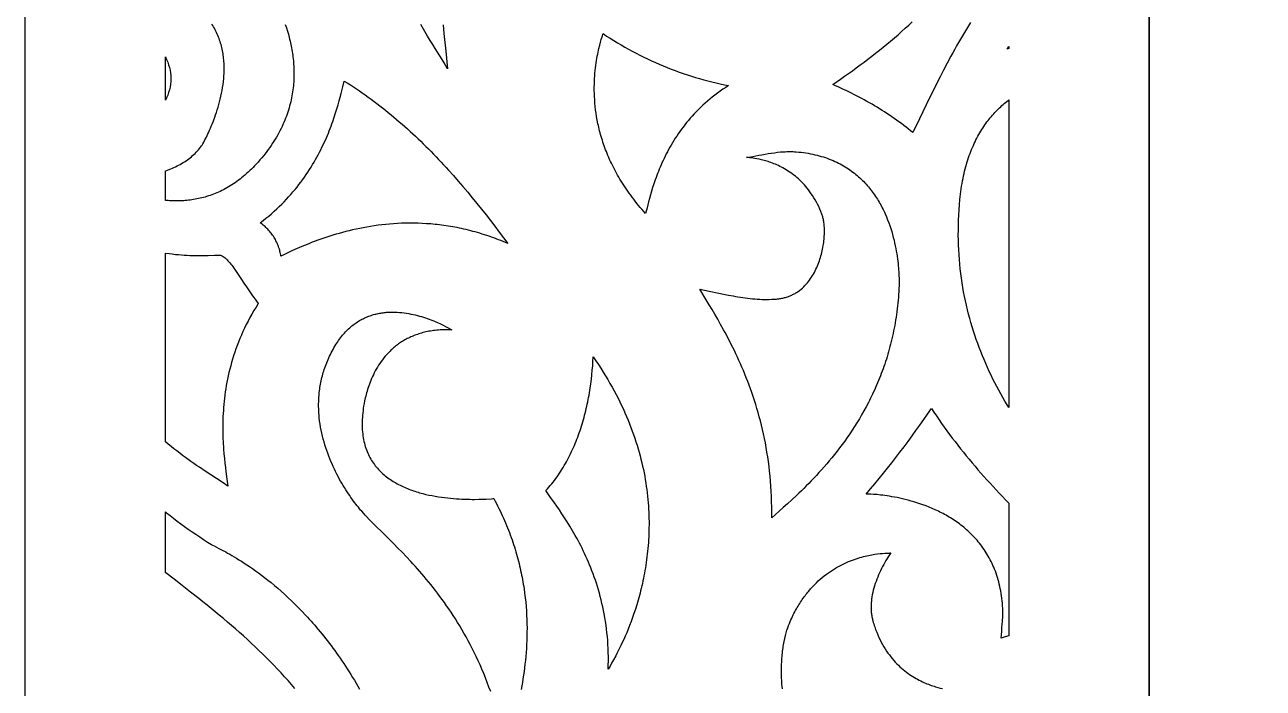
# Model space of a CAD drawing. Extents: x -1000 to 1000, y -1450 to 1450.
# Drawn here: x -1000 to -559.5, y -630.7 to -394.9 of the extents above; entities that cross this region are included whole.
import ezdxf

# ---------------------------------------------------------------- set-up
doc = ezdxf.new("R2010")
doc.units = 0
doc.layers.add('LAYER_1', color=18, linetype='CONTINUOUS')

msp = doc.modelspace()

# ---------------------------------------------------------------- linework, layer by layer
at = {"layer": 'LAYER_1'}
for points in [[(-1000, -1450), (-600, -1450), (-600, 1050), (-1000, 1050)], [(-600, -1450), (600, -1450), (600, 1050), (-600, 1050)], [(-793.06, -398.88), (-791.78, -399.7), (-790.5, -400.5), (-789.21, -401.29), (-787.9, -402.06), (-786.58, -402.82), (-785.26, -403.56), (-783.92, -404.28), (-782.57, -404.99), (-781.21, -405.68), (-779.85, -406.36), (-778.47, -407.02), (-777.09, -407.66), (-775.7, -408.28), (-774.3, -408.89), (-772.9, -409.48), (-771.48, -410.05), (-770.06, -410.61), (-768.64, -411.15), (-767.2, -411.67), (-765.77, -412.17), (-764.32, -412.66), (-762.87, -413.12), (-761.42, -413.57), (-759.96, -414), (-758.5, -414.41), (-757.03, -414.81), (-755.56, -415.18), (-754.08, -415.53), (-752.61, -415.87), (-751.13, -416.19), (-749.65, -416.48), (-750.68, -417.14), (-751.68, -417.81), (-752.66, -418.49), (-753.61, -419.18), (-754.54, -419.88), (-755.45, -420.59), (-756.33, -421.31), (-757.2, -422.04), (-758.03, -422.77), (-758.85, -423.51), (-759.64, -424.26), (-760.41, -425.02), (-761.17, -425.78), (-761.9, -426.55), (-762.61, -427.32), (-763.29, -428.1), (-763.96, -428.88), (-764.61, -429.67), (-765.24, -430.46), (-765.85, -431.25), (-766.45, -432.05), (-767.02, -432.84), (-767.58, -433.64), (-768.12, -434.44), (-768.64, -435.24), (-769.14, -436.04), (-769.63, -436.84), (-770.1, -437.64), (-770.56, -438.44), (-771, -439.24), (-771.43, -440.03), (-771.84, -440.82), (-772.23, -441.61), (-772.62, -442.4), (-772.98, -443.18), (-773.34, -443.95), (-773.68, -444.73), (-774.01, -445.49), (-774.32, -446.25), (-774.63, -447), (-774.92, -447.75), (-775.2, -448.49), (-775.47, -449.22), (-775.73, -449.95), (-776.21, -451.37), (-776.66, -452.75), (-777.07, -454.09), (-777.45, -455.38), (-777.8, -456.63), (-778.11, -457.82), (-778.67, -460.02), (-779.15, -461.97), (-779.8, -461.25), (-780.44, -460.53), (-781.06, -459.81), (-781.66, -459.09), (-782.25, -458.37), (-782.83, -457.65), (-783.39, -456.92), (-783.94, -456.21), (-784.48, -455.49), (-785, -454.77), (-785.51, -454.05), (-786, -453.33), (-786.49, -452.62), (-786.96, -451.9), (-787.41, -451.19), (-787.86, -450.48), (-788.29, -449.76), (-788.71, -449.05), (-789.12, -448.34), (-789.52, -447.64), (-789.9, -446.93), (-790.27, -446.23), (-790.63, -445.53), (-790.98, -444.83), (-791.32, -444.13), (-791.65, -443.43), (-791.97, -442.74), (-792.27, -442.04), (-792.57, -441.35), (-792.85, -440.67), (-793.13, -439.98), (-793.39, -439.3), (-793.64, -438.62), (-793.89, -437.94), (-794.12, -437.27), (-794.35, -436.59), (-794.56, -435.93), (-794.77, -435.26), (-794.97, -434.6), (-795.16, -433.94), (-795.34, -433.28), (-795.51, -432.63), (-795.67, -431.98), (-795.82, -431.33), (-795.97, -430.69), (-796.11, -430.05), (-796.36, -428.78), (-796.58, -427.53), (-796.77, -426.3), (-796.94, -425.08), (-797.08, -423.88), (-797.19, -422.7), (-797.28, -421.54), (-797.34, -420.39), (-797.38, -419.27), (-797.41, -418.17), (-797.41, -417.09), (-797.39, -416.03), (-797.36, -415), (-797.31, -413.98), (-797.24, -413), (-797.17, -412.04), (-797.08, -411.1), (-796.98, -410.19), (-796.86, -409.31), (-796.74, -408.45), (-796.62, -407.62), (-796.48, -406.83), (-796.34, -406.06), (-796.2, -405.32), (-796.05, -404.61), (-795.91, -403.94), (-795.76, -403.29), (-795.47, -402.1), (-795.19, -401.05), (-794.93, -400.15), (-794.52, -398.78), (-794.39, -398.33), (-794.32, -398.04)], [(-650, -403.26), (-650.58, -403.6), (-650, -402.62)], [(-885.28, -415.58), (-884.19, -416.26), (-883.12, -416.96), (-882.05, -417.66), (-880.99, -418.38), (-879.93, -419.1), (-878.88, -419.84), (-877.84, -420.58), (-876.8, -421.33), (-875.77, -422.1), (-874.74, -422.87), (-873.72, -423.65), (-872.71, -424.44), (-871.71, -425.23), (-870.71, -426.04), (-869.71, -426.86), (-868.72, -427.68), (-867.74, -428.51), (-866.77, -429.35), (-865.79, -430.19), (-864.83, -431.04), (-863.87, -431.9), (-862.92, -432.77), (-861.97, -433.65), (-861.03, -434.53), (-860.09, -435.42), (-859.16, -436.31), (-858.24, -437.21), (-857.32, -438.12), (-856.4, -439.04), (-855.49, -439.96), (-854.59, -440.88), (-853.69, -441.81), (-852.8, -442.75), (-851.91, -443.69), (-851.02, -444.64), (-850.15, -445.59), (-849.27, -446.55), (-847.54, -448.48), (-845.83, -450.43), (-844.14, -452.39), (-842.46, -454.37), (-840.81, -456.36), (-839.17, -458.37), (-837.55, -460.39), (-835.94, -462.42), (-834.36, -464.46), (-832.79, -466.51), (-831.23, -468.56), (-829.7, -470.62), (-828.17, -472.69), (-829.01, -472.32), (-829.85, -471.97), (-830.68, -471.63), (-831.52, -471.3), (-832.35, -470.98), (-833.18, -470.67), (-834.01, -470.37), (-834.83, -470.08), (-835.66, -469.8), (-836.48, -469.53), (-837.3, -469.27), (-838.12, -469.02), (-838.94, -468.78), (-839.75, -468.54), (-840.57, -468.32), (-841.38, -468.11), (-842.19, -467.9), (-842.99, -467.7), (-843.8, -467.52), (-844.6, -467.34), (-845.4, -467.17), (-846.2, -467.01), (-846.99, -466.85), (-847.78, -466.71), (-848.57, -466.57), (-849.36, -466.45), (-850.14, -466.33), (-850.93, -466.21), (-851.71, -466.11), (-852.48, -466.01), (-853.26, -465.92), (-854.03, -465.84), (-854.8, -465.77), (-855.56, -465.7), (-857.09, -465.59), (-858.6, -465.5), (-860.09, -465.44), (-861.58, -465.41), (-863.05, -465.41), (-864.51, -465.42), (-865.96, -465.47), (-867.39, -465.53), (-868.81, -465.62), (-870.21, -465.73), (-871.6, -465.86), (-872.97, -466.01), (-874.33, -466.17), (-875.67, -466.36), (-877, -466.56), (-878.31, -466.78), (-879.6, -467.02), (-880.87, -467.27), (-882.13, -467.53), (-883.37, -467.81), (-884.59, -468.1), (-885.8, -468.4), (-886.98, -468.71), (-888.15, -469.03), (-889.29, -469.36), (-890.42, -469.69), (-891.52, -470.04), (-892.61, -470.39), (-893.67, -470.75), (-894.72, -471.11), (-895.74, -471.47), (-896.74, -471.84), (-897.72, -472.21), (-898.67, -472.59), (-899.6, -472.96), (-900.51, -473.33), (-901.4, -473.71), (-902.26, -474.08), (-903.1, -474.44), (-904.71, -475.17), (-906.21, -475.87), (-907.61, -476.55), (-908.9, -477.19), (-908.96, -476.76), (-909.04, -476.32), (-909.12, -475.89), (-909.22, -475.46), (-909.33, -475.03), (-909.45, -474.6), (-909.59, -474.17), (-909.74, -473.74), (-909.9, -473.32), (-910.07, -472.9), (-910.26, -472.48), (-910.45, -472.07), (-910.65, -471.66), (-910.87, -471.26), (-911.1, -470.86), (-911.33, -470.47), (-911.58, -470.08), (-911.84, -469.7), (-912.1, -469.33), (-912.38, -468.97), (-912.66, -468.61), (-912.95, -468.26), (-913.25, -467.92), (-913.56, -467.59), (-913.87, -467.27), (-914.2, -466.95), (-914.53, -466.65), (-914.87, -466.36), (-915.21, -466.08), (-915.56, -465.81), (-915.92, -465.55), (-916.28, -465.31), (-915.24, -464.5), (-914.22, -463.69), (-913.22, -462.87), (-912.25, -462.04), (-911.31, -461.2), (-910.39, -460.36), (-909.5, -459.51), (-908.62, -458.66), (-907.78, -457.8), (-906.95, -456.93), (-906.15, -456.07), (-905.37, -455.19), (-904.61, -454.32), (-903.87, -453.44), (-903.15, -452.56), (-902.46, -451.68), (-901.78, -450.79), (-901.13, -449.91), (-900.49, -449.02), (-899.88, -448.13), (-899.28, -447.24), (-898.7, -446.36), (-898.14, -445.47), (-897.6, -444.58), (-897.08, -443.7), (-896.57, -442.82), (-896.08, -441.94), (-895.6, -441.06), (-895.15, -440.19), (-894.7, -439.32), (-894.28, -438.45), (-893.86, -437.59), (-893.46, -436.73), (-893.08, -435.88), (-892.71, -435.04), (-892.36, -434.2), (-892.01, -433.37), (-891.68, -432.54), (-891.36, -431.72), (-891.06, -430.91), (-890.76, -430.11), (-890.48, -429.32), (-889.95, -427.76), (-889.45, -426.24), (-889, -424.76), (-888.58, -423.33), (-888.19, -421.95), (-887.83, -420.63), (-887.5, -419.35), (-886.9, -417), (-886.37, -414.9)], [(-650, -530.93), (-650.6, -529.95), (-651.35, -528.68), (-652.09, -527.4), (-652.83, -526.11), (-653.54, -524.8), (-654.25, -523.49), (-654.94, -522.16), (-655.62, -520.82), (-656.28, -519.46), (-656.93, -518.1), (-657.56, -516.72), (-658.18, -515.33), (-658.79, -513.93), (-659.37, -512.52), (-659.94, -511.09), (-660.5, -509.66), (-661.04, -508.21), (-661.56, -506.75), (-662.06, -505.27), (-662.54, -503.79), (-663.01, -502.29), (-663.46, -500.78), (-663.89, -499.25), (-664.29, -497.72), (-664.68, -496.17), (-665.05, -494.61), (-665.4, -493.04), (-665.73, -491.45), (-666.04, -489.85), (-666.32, -488.24), (-666.58, -486.62), (-666.82, -484.98), (-667.04, -483.33), (-667.24, -481.67), (-667.41, -479.99), (-667.56, -478.31), (-667.68, -476.61), (-667.78, -474.89), (-667.86, -473.17), (-667.91, -471.43), (-667.94, -469.68), (-667.93, -467.91), (-667.91, -466.13), (-667.86, -464.34), (-667.78, -462.54), (-667.67, -460.72), (-667.53, -458.89), (-667.37, -457.05), (-667.27, -456.05), (-667.16, -455.07), (-667.04, -454.1), (-666.9, -453.15), (-666.76, -452.21), (-666.6, -451.29), (-666.44, -450.39), (-666.27, -449.49), (-666.08, -448.62), (-665.89, -447.75), (-665.69, -446.9), (-665.48, -446.07), (-665.26, -445.25), (-665.03, -444.44), (-664.79, -443.65), (-664.54, -442.87), (-664.29, -442.1), (-664.02, -441.35), (-663.75, -440.61), (-663.47, -439.88), (-663.19, -439.17), (-662.9, -438.47), (-662.59, -437.78), (-662.29, -437.11), (-661.97, -436.44), (-661.65, -435.79), (-661.32, -435.16), (-660.99, -434.53), (-660.65, -433.92), (-660.31, -433.32), (-659.95, -432.73), (-659.6, -432.15), (-659.24, -431.58), (-658.87, -431.03), (-658.49, -430.48), (-658.12, -429.95), (-657.74, -429.43), (-657.35, -428.92), (-656.96, -428.42), (-656.56, -427.93), (-656.16, -427.45), (-655.76, -426.99), (-655.35, -426.53), (-654.94, -426.08), (-654.53, -425.65), (-654.12, -425.22), (-653.7, -424.8), (-653.28, -424.39), (-652.85, -424), (-652.42, -423.61), (-652, -423.23), (-651.57, -422.86), (-651.13, -422.5), (-650.7, -422.15), (-650.26, -421.81), (-650, -421.61)], [(-727.26, -439.97), (-726.71, -439.99), (-726.15, -440.01), (-725.6, -440.05), (-724.72, -440.13), (-723.85, -440.22), (-723, -440.33), (-722.16, -440.45), (-721.34, -440.58), (-720.53, -440.73), (-719.73, -440.89), (-718.95, -441.06), (-718.18, -441.25), (-717.42, -441.45), (-716.68, -441.66), (-715.95, -441.88), (-715.23, -442.11), (-714.53, -442.36), (-713.83, -442.61), (-713.15, -442.88), (-712.49, -443.16), (-711.83, -443.45), (-711.19, -443.75), (-710.56, -444.06), (-709.94, -444.37), (-709.34, -444.7), (-708.74, -445.04), (-708.16, -445.39), (-707.59, -445.75), (-707.03, -446.11), (-706.48, -446.48), (-705.94, -446.87), (-705.41, -447.26), (-704.9, -447.65), (-704.39, -448.06), (-703.9, -448.47), (-703.42, -448.89), (-702.95, -449.32), (-702.48, -449.75), (-702.03, -450.19), (-701.59, -450.64), (-701.16, -451.09), (-700.74, -451.55), (-700.32, -452.01), (-699.92, -452.48), (-699.53, -452.95), (-699.15, -453.43), (-698.77, -453.92), (-698.41, -454.4), (-698.05, -454.9), (-697.71, -455.39), (-697.37, -455.89), (-697.04, -456.39), (-696.72, -456.9), (-696.41, -457.41), (-696.1, -457.92), (-695.81, -458.44), (-695.52, -458.95), (-695.24, -459.47), (-694.97, -459.99), (-694.71, -460.51), (-694.46, -461.04), (-694.21, -461.56), (-693.97, -462.09), (-693.51, -463.14), (-693.08, -464.2), (-692.68, -465.25), (-692.31, -466.3), (-691.96, -467.35), (-691.64, -468.39), (-691.34, -469.43), (-691.06, -470.45), (-690.81, -471.46), (-690.58, -472.46), (-690.37, -473.44), (-690.17, -474.41), (-690, -475.35), (-689.84, -476.28), (-689.71, -477.18), (-689.58, -478.06), (-689.47, -478.91), (-689.38, -479.73), (-689.3, -480.53), (-689.23, -481.29), (-689.17, -482.01), (-689.12, -482.71), (-689.06, -483.98), (-689.02, -485.08), (-689, -486.01), (-689, -486.75), (-689.02, -487.58), (-689.07, -488.64), (-689.12, -489.69), (-689.19, -490.74), (-689.27, -491.78), (-689.36, -492.82), (-689.45, -493.84), (-689.56, -494.86), (-689.68, -495.87), (-689.8, -496.88), (-689.94, -497.88), (-690.08, -498.87), (-690.24, -499.85), (-690.4, -500.83), (-690.57, -501.8), (-690.75, -502.76), (-690.94, -503.71), (-691.14, -504.66), (-691.34, -505.6), (-691.56, -506.54), (-691.78, -507.47), (-692.01, -508.39), (-692.25, -509.3), (-692.49, -510.21), (-692.74, -511.11), (-693, -512), (-693.27, -512.89), (-693.54, -513.77), (-693.83, -514.64), (-694.11, -515.5), (-694.41, -516.36), (-694.71, -517.22), (-695.02, -518.06), (-695.33, -518.9), (-695.65, -519.73), (-695.98, -520.56), (-696.31, -521.38), (-696.65, -522.19), (-696.99, -522.99), (-697.34, -523.79), (-697.69, -524.58), (-698.05, -525.37), (-698.42, -526.15), (-698.79, -526.92), (-699.16, -527.68), (-699.54, -528.44), (-699.92, -529.2), (-700.71, -530.68), (-701.5, -532.14), (-702.32, -533.57), (-703.14, -534.98), (-703.98, -536.36), (-704.84, -537.72), (-705.7, -539.05), (-706.58, -540.36), (-707.46, -541.64), (-708.36, -542.9), (-709.26, -544.13), (-710.16, -545.33), (-711.07, -546.52), (-711.99, -547.67), (-712.91, -548.81), (-713.83, -549.91), (-714.75, -551), (-715.67, -552.06), (-716.59, -553.1), (-717.5, -554.11), (-718.42, -555.1), (-719.32, -556.07), (-720.23, -557.01), (-721.12, -557.93), (-722.01, -558.83), (-722.89, -559.7), (-723.76, -560.55), (-724.62, -561.38), (-725.47, -562.19), (-727.12, -563.73), (-728.72, -565.18), (-730.24, -566.55), (-731.69, -567.83), (-734.31, -570.14), (-734.29, -568.22), (-734.3, -566.32), (-734.33, -564.44), (-734.39, -562.58), (-734.48, -560.75), (-734.59, -558.93), (-734.72, -557.14), (-734.88, -555.37), (-735.06, -553.62), (-735.26, -551.89), (-735.48, -550.18), (-735.73, -548.49), (-735.99, -546.82), (-736.27, -545.17), (-736.57, -543.55), (-736.89, -541.94), (-737.23, -540.36), (-737.58, -538.8), (-737.95, -537.25), (-738.33, -535.73), (-738.73, -534.23), (-739.14, -532.75), (-739.57, -531.29), (-740.01, -529.85), (-740.45, -528.43), (-740.91, -527.04), (-741.39, -525.66), (-741.87, -524.3), (-742.36, -522.97), (-742.85, -521.65), (-743.36, -520.35), (-743.87, -519.08), (-744.39, -517.82), (-744.92, -516.59), (-745.45, -515.37), (-745.98, -514.18), (-746.52, -513.01), (-747.06, -511.85), (-747.6, -510.72), (-748.14, -509.6), (-748.69, -508.51), (-749.24, -507.44), (-749.78, -506.38), (-750.33, -505.35), (-750.87, -504.34), (-751.41, -503.34), (-752.48, -501.41), (-753.53, -499.56), (-754.56, -497.79), (-755.55, -496.1), (-756.52, -494.49), (-758.32, -491.5), (-759.15, -490.12), (-759.93, -488.82), (-756.54, -489.54), (-753.14, -490.27), (-751.44, -490.63), (-749.73, -490.97), (-748.02, -491.29), (-747.17, -491.45), (-746.31, -491.59), (-745.46, -491.73), (-744.6, -491.86), (-743.74, -491.98), (-742.88, -492.09), (-742.03, -492.19), (-741.17, -492.28), (-740.31, -492.35), (-739.45, -492.42), (-738.59, -492.47), (-737.73, -492.5), (-736.88, -492.52), (-736.02, -492.53), (-735.16, -492.52), (-734.3, -492.49), (-733.44, -492.44), (-732.58, -492.38), (-732.2, -492.34), (-731.83, -492.3), (-731.47, -492.25), (-731.11, -492.19), (-730.75, -492.13), (-730.4, -492.05), (-730.06, -491.98), (-729.71, -491.89), (-729.38, -491.8), (-729.05, -491.7), (-728.72, -491.59), (-728.4, -491.48), (-728.08, -491.36), (-727.77, -491.24), (-727.46, -491.11), (-727.16, -490.97), (-726.86, -490.83), (-726.57, -490.68), (-726.28, -490.52), (-725.99, -490.36), (-725.71, -490.2), (-725.44, -490.03), (-724.9, -489.67), (-724.38, -489.3), (-723.88, -488.9), (-723.39, -488.49), (-722.93, -488.05), (-722.48, -487.6), (-722.04, -487.14), (-721.62, -486.66), (-721.22, -486.17), (-720.83, -485.66), (-720.46, -485.14), (-720.11, -484.61), (-719.77, -484.07), (-719.44, -483.51), (-719.13, -482.95), (-718.84, -482.38), (-718.56, -481.81), (-718.29, -481.22), (-718.04, -480.63), (-717.8, -480.04), (-717.57, -479.44), (-717.36, -478.84), (-717.16, -478.23), (-716.97, -477.63), (-716.8, -477.02), (-716.64, -476.41), (-716.49, -475.81), (-716.35, -475.21), (-716.22, -474.6), (-716.11, -474.01), (-716.01, -473.41), (-715.91, -472.83), (-715.83, -472.24), (-715.76, -471.67), (-715.7, -471.1), (-715.65, -470.54), (-715.61, -469.99), (-715.58, -469.45), (-715.56, -468.93), (-715.55, -468.41), (-715.55, -467.91), (-715.56, -467.42), (-715.57, -466.94), (-715.6, -466.48), (-715.63, -466.04), (-715.67, -465.61), (-715.72, -465.2), (-715.77, -464.81), (-715.84, -464.44), (-715.91, -464.09), (-715.98, -463.76), (-716.07, -463.46), (-716.16, -463.17), (-716.5, -462.22), (-716.85, -461.3), (-717.23, -460.41), (-717.61, -459.54), (-718.01, -458.71), (-718.43, -457.9), (-718.86, -457.12), (-719.3, -456.36), (-719.76, -455.63), (-720.22, -454.93), (-720.7, -454.25), (-721.18, -453.59), (-721.68, -452.96), (-722.18, -452.36), (-722.69, -451.77), (-723.21, -451.21), (-723.74, -450.67), (-724.27, -450.16), (-724.8, -449.66), (-725.35, -449.19), (-725.89, -448.73), (-726.44, -448.3), (-726.99, -447.89), (-727.54, -447.49), (-728.09, -447.11), (-728.65, -446.76), (-729.2, -446.41), (-729.75, -446.09), (-730.3, -445.79), (-730.85, -445.49), (-731.4, -445.22), (-731.94, -444.96), (-732.48, -444.72), (-733.01, -444.49), (-733.53, -444.27), (-734.05, -444.07), (-734.57, -443.88), (-735.07, -443.71), (-735.57, -443.54), (-736.06, -443.39), (-736.54, -443.25), (-737, -443.12), (-737.91, -442.89), (-738.76, -442.7), (-739.55, -442.54), (-740.29, -442.41), (-740.96, -442.32), (-741.56, -442.24), (-742.08, -442.18), (-742.86, -442.11), (-743.28, -442.07), (-741.08, -441.68), (-738.88, -441.26), (-737.78, -441.06), (-736.68, -440.86), (-735.57, -440.68), (-734.47, -440.5), (-733.36, -440.35), (-732.25, -440.22), (-731.14, -440.11), (-730.59, -440.06), (-730.03, -440.03), (-729.48, -440), (-728.93, -439.98), (-728.37, -439.96), (-727.82, -439.96)], [(-949.82, -476.06), (-948.66, -476.22), (-947.53, -476.37), (-946.43, -476.5), (-945.35, -476.6), (-944.29, -476.69), (-943.27, -476.77), (-942.28, -476.83), (-941.31, -476.87), (-940.38, -476.91), (-939.48, -476.93), (-938.61, -476.94), (-937.78, -476.95), (-936.23, -476.93), (-934.82, -476.9), (-932.5, -476.83), (-931.61, -476.81), (-931.23, -476.8), (-930.89, -476.81), (-930.61, -476.82), (-930.37, -476.84), (-930.19, -476.87), (-930.12, -476.89), (-930.06, -476.91), (-929.89, -477), (-929.72, -477.09), (-929.39, -477.29), (-929.06, -477.53), (-928.73, -477.79), (-928.4, -478.08), (-928.06, -478.4), (-927.73, -478.75), (-927.39, -479.13), (-927.05, -479.53), (-926.71, -479.95), (-926.36, -480.4), (-926.01, -480.87), (-925.65, -481.37), (-925.29, -481.88), (-924.54, -482.98), (-922.94, -485.39), (-922.07, -486.69), (-921.16, -488.06), (-920.2, -489.47), (-919.18, -490.93), (-918.64, -491.68), (-918.09, -492.43), (-917.53, -493.19), (-916.94, -493.96), (-917.73, -495.22), (-918.48, -496.47), (-919.21, -497.73), (-919.9, -498.98), (-920.56, -500.23), (-921.2, -501.47), (-921.81, -502.72), (-922.38, -503.96), (-922.94, -505.2), (-923.46, -506.43), (-923.96, -507.66), (-924.43, -508.88), (-924.88, -510.11), (-925.3, -511.32), (-925.7, -512.53), (-926.08, -513.74), (-926.43, -514.93), (-926.76, -516.13), (-927.07, -517.31), (-927.36, -518.49), (-927.62, -519.66), (-927.87, -520.83), (-928.1, -521.98), (-928.31, -523.13), (-928.5, -524.27), (-928.67, -525.4), (-928.83, -526.53), (-928.97, -527.64), (-929.09, -528.74), (-929.2, -529.83), (-929.29, -530.92), (-929.37, -531.99), (-929.44, -533.05), (-929.49, -534.1), (-929.53, -535.14), (-929.55, -536.17), (-929.57, -537.18), (-929.58, -538.19), (-929.57, -539.17), (-929.56, -540.15), (-929.53, -541.12), (-929.5, -542.06), (-929.46, -543), (-929.41, -543.92), (-929.36, -544.83), (-929.29, -545.72), (-929.15, -547.46), (-929, -549.13), (-928.83, -550.74), (-928.64, -552.28), (-928.46, -553.75), (-928.09, -556.47), (-927.76, -558.87), (-929.78, -557.53), (-931.81, -556.19), (-933.85, -554.87), (-935.88, -553.54), (-937.9, -552.2), (-938.91, -551.52), (-939.91, -550.83), (-940.91, -550.14), (-941.9, -549.44), (-942.88, -548.72), (-943.85, -548), (-944.9, -547.2), (-945.93, -546.4), (-946.95, -545.59), (-947.95, -544.78), (-948.94, -543.96), (-949.92, -543.14), (-950, -543.07), (-950, -476.03)], [(-796.88, -514.32), (-795.98, -515.67), (-795.1, -517.01), (-794.24, -518.35), (-793.42, -519.69), (-792.62, -521.03), (-791.84, -522.36), (-791.09, -523.69), (-790.36, -525.01), (-789.66, -526.34), (-788.98, -527.65), (-788.32, -528.97), (-787.69, -530.27), (-787.08, -531.58), (-786.5, -532.88), (-785.94, -534.18), (-785.39, -535.47), (-784.87, -536.75), (-784.38, -538.03), (-783.9, -539.31), (-783.44, -540.58), (-783.01, -541.85), (-782.59, -543.11), (-782.2, -544.37), (-781.83, -545.62), (-781.47, -546.86), (-781.13, -548.1), (-780.82, -549.33), (-780.52, -550.56), (-780.24, -551.78), (-779.97, -553), (-779.73, -554.21), (-779.5, -555.41), (-779.29, -556.6), (-779.1, -557.79), (-778.92, -558.98), (-778.76, -560.15), (-778.61, -561.32), (-778.48, -562.48), (-778.37, -563.64), (-778.27, -564.78), (-778.18, -565.92), (-778.11, -567.06), (-778.05, -568.18), (-778.01, -569.3), (-777.98, -570.41), (-777.96, -571.51), (-777.96, -572.6), (-777.97, -573.69), (-777.99, -574.76), (-778.02, -575.83), (-778.07, -576.89), (-778.12, -577.94), (-778.19, -578.98), (-778.27, -580.02), (-778.35, -581.04), (-778.45, -582.06), (-778.56, -583.06), (-778.68, -584.06), (-778.8, -585.05), (-778.94, -586.03), (-779.08, -586.99), (-779.23, -587.95), (-779.39, -588.9), (-779.56, -589.84), (-779.74, -590.77), (-779.92, -591.69), (-780.11, -592.6), (-780.3, -593.49), (-780.51, -594.38), (-780.71, -595.26), (-780.93, -596.12), (-781.15, -596.98), (-781.37, -597.82), (-781.6, -598.66), (-781.83, -599.48), (-782.31, -601.09), (-782.8, -602.65), (-783.3, -604.17), (-783.81, -605.64), (-784.33, -607.06), (-784.85, -608.43), (-785.38, -609.75), (-785.9, -611.02), (-786.42, -612.23), (-786.94, -613.39), (-787.45, -614.5), (-787.94, -615.56), (-788.43, -616.55), (-788.9, -617.49), (-789.35, -618.38), (-789.78, -619.2), (-790.58, -620.67), (-791.27, -621.89), (-791.83, -622.87), (-792.24, -623.58), (-792.49, -624.02), (-792.44, -622.51), (-792.41, -621.01), (-792.41, -619.53), (-792.44, -618.07), (-792.49, -616.62), (-792.56, -615.19), (-792.65, -613.78), (-792.77, -612.38), (-792.91, -611), (-793.06, -609.64), (-793.24, -608.3), (-793.43, -606.97), (-793.65, -605.65), (-793.88, -604.36), (-794.13, -603.08), (-794.4, -601.82), (-794.68, -600.57), (-794.98, -599.34), (-795.29, -598.13), (-795.61, -596.94), (-795.95, -595.76), (-796.31, -594.59), (-796.67, -593.45), (-797.05, -592.32), (-797.44, -591.21), (-797.84, -590.11), (-798.24, -589.03), (-798.66, -587.97), (-799.09, -586.92), (-799.52, -585.89), (-799.96, -584.87), (-800.41, -583.88), (-800.87, -582.9), (-801.33, -581.93), (-801.79, -580.98), (-802.26, -580.05), (-802.73, -579.13), (-803.21, -578.23), (-803.69, -577.35), (-804.17, -576.48), (-804.65, -575.63), (-805.13, -574.8), (-805.61, -573.98), (-806.09, -573.18), (-807.05, -571.62), (-808, -570.13), (-808.93, -568.7), (-809.84, -567.34), (-810.73, -566.04), (-811.59, -564.81), (-813.19, -562.53), (-814.62, -560.5), (-814.09, -559.92), (-813.57, -559.32), (-813.06, -558.72), (-812.56, -558.11), (-812.08, -557.49), (-811.6, -556.87), (-811.13, -556.23), (-810.67, -555.59), (-810.21, -554.94), (-809.77, -554.28), (-809.34, -553.62), (-808.91, -552.95), (-808.5, -552.28), (-808.09, -551.59), (-807.69, -550.9), (-807.3, -550.21), (-806.92, -549.51), (-806.55, -548.8), (-806.19, -548.08), (-805.83, -547.37), (-805.49, -546.64), (-805.15, -545.91), (-804.82, -545.18), (-804.5, -544.44), (-804.19, -543.7), (-803.88, -542.95), (-803.59, -542.2), (-803.3, -541.44), (-803.02, -540.68), (-802.75, -539.92), (-802.48, -539.15), (-802.23, -538.38), (-801.98, -537.61), (-801.74, -536.83), (-801.5, -536.05), (-801.28, -535.27), (-801.06, -534.49), (-800.85, -533.7), (-800.65, -532.91), (-800.45, -532.12), (-800.26, -531.32), (-800.08, -530.53), (-799.91, -529.73), (-799.74, -528.94), (-799.58, -528.14), (-799.43, -527.34), (-799.28, -526.54), (-799.14, -525.73), (-798.89, -524.13), (-798.66, -522.53), (-798.45, -520.92), (-798.27, -519.32), (-798.12, -517.72), (-797.99, -516.13), (-797.89, -514.55), (-797.81, -512.97)], [(-676.62, -532.62), (-675.71, -533.95), (-674.8, -535.28), (-673.88, -536.6), (-672.94, -537.9), (-671.99, -539.21), (-671.04, -540.5), (-670.07, -541.79), (-669.09, -543.07), (-668.11, -544.34), (-667.11, -545.61), (-666.11, -546.87), (-665.09, -548.12), (-664.07, -549.36), (-663.04, -550.6), (-661.99, -551.83), (-660.94, -553.05), (-659.88, -554.27), (-658.82, -555.48), (-657.74, -556.69), (-656.66, -557.89), (-655.57, -559.08), (-654.47, -560.26), (-653.36, -561.44), (-652.24, -562.61), (-651.12, -563.78), (-650, -564.93), (-650, -612.12), (-651.24, -612.48), (-652.7, -612.92), (-652.61, -611.72), (-652.51, -610.52), (-652.4, -609.32), (-652.3, -608.12), (-652.2, -606.92), (-652.17, -606.32), (-652.14, -605.72), (-652.12, -605.12), (-652.11, -604.52), (-652.11, -603.92), (-652.12, -603.32), (-652.16, -602.38), (-652.21, -601.45), (-652.28, -600.54), (-652.37, -599.64), (-652.47, -598.75), (-652.59, -597.88), (-652.72, -597.02), (-652.86, -596.18), (-653.02, -595.35), (-653.19, -594.53), (-653.38, -593.73), (-653.58, -592.94), (-653.79, -592.16), (-654.02, -591.4), (-654.25, -590.64), (-654.5, -589.9), (-654.77, -589.18), (-655.04, -588.46), (-655.33, -587.76), (-655.62, -587.07), (-655.93, -586.4), (-656.25, -585.73), (-656.58, -585.08), (-656.92, -584.44), (-657.27, -583.81), (-657.63, -583.19), (-658, -582.59), (-658.37, -582), (-658.76, -581.41), (-659.16, -580.84), (-659.56, -580.28), (-659.98, -579.73), (-660.4, -579.19), (-660.83, -578.67), (-661.26, -578.15), (-661.71, -577.64), (-662.16, -577.15), (-662.62, -576.66), (-663.08, -576.19), (-663.55, -575.72), (-664.03, -575.27), (-664.51, -574.82), (-665, -574.39), (-665.5, -573.96), (-666, -573.54), (-666.5, -573.14), (-667.01, -572.74), (-667.52, -572.35), (-668.04, -571.97), (-668.56, -571.61), (-669.08, -571.24), (-669.61, -570.89), (-670.14, -570.55), (-670.68, -570.22), (-671.21, -569.89), (-671.75, -569.57), (-672.29, -569.26), (-672.84, -568.96), (-673.38, -568.67), (-673.93, -568.38), (-674.48, -568.11), (-675.02, -567.84), (-675.57, -567.58), (-676.12, -567.32), (-677.22, -566.84), (-678.32, -566.38), (-679.41, -565.95), (-680.5, -565.55), (-681.58, -565.17), (-682.65, -564.82), (-683.71, -564.49), (-684.76, -564.19), (-685.79, -563.91), (-686.8, -563.65), (-687.8, -563.41), (-688.77, -563.2), (-689.72, -563), (-690.65, -562.82), (-691.55, -562.65), (-692.41, -562.51), (-693.25, -562.38), (-694.06, -562.26), (-694.83, -562.16), (-695.56, -562.07), (-696.9, -561.93), (-698.07, -561.83), (-699.06, -561.76), (-699.84, -561.72), (-700.72, -561.7), (-699.17, -559.88), (-697.64, -558.04), (-696.11, -556.2), (-694.6, -554.34), (-693.11, -552.47), (-691.62, -550.6), (-690.15, -548.71), (-688.69, -546.81), (-687.25, -544.91), (-685.81, -542.99), (-684.4, -541.06), (-682.99, -539.12), (-681.6, -537.18), (-680.22, -535.22), (-678.86, -533.26), (-677.51, -531.28)]]:
    msp.add_lwpolyline(points, close=True, dxfattribs=at)
for points in [[(-907.33, -394.84), (-906.96, -395.96), (-906.6, -397.1), (-906.25, -398.26), (-905.93, -399.44), (-905.78, -400.04), (-905.63, -400.65), (-905.49, -401.26), (-905.36, -401.88), (-905.23, -402.5), (-905.11, -403.13), (-904.99, -403.76), (-904.89, -404.4), (-904.79, -405.04), (-904.69, -405.68), (-904.61, -406.33), (-904.54, -406.99), (-904.47, -407.65), (-904.41, -408.31), (-904.36, -408.97), (-904.32, -409.65), (-904.29, -410.32), (-904.27, -411), (-904.25, -411.68), (-904.25, -412.36), (-904.26, -413.05), (-904.28, -413.74), (-904.31, -414.44), (-904.35, -415.14), (-904.4, -415.84), (-904.47, -416.54), (-904.54, -417.25), (-904.63, -417.96), (-904.73, -418.67), (-904.84, -419.39), (-904.96, -420.1), (-905.1, -420.82), (-905.25, -421.54), (-905.41, -422.27), (-905.59, -422.99), (-905.78, -423.72), (-905.98, -424.45), (-906.2, -425.18), (-906.44, -425.91), (-906.68, -426.64), (-906.95, -427.38), (-907.22, -428.11), (-907.52, -428.85), (-907.83, -429.59), (-908.15, -430.33), (-908.49, -431.07), (-908.85, -431.81), (-909.22, -432.55), (-909.62, -433.29), (-910.02, -434.04), (-910.45, -434.78), (-910.89, -435.52), (-911.35, -436.27), (-911.83, -437.01), (-912.33, -437.75), (-912.84, -438.49), (-913.38, -439.24), (-913.93, -439.98), (-914.5, -440.72), (-915.09, -441.46), (-915.7, -442.2), (-916.33, -442.94), (-916.98, -443.68), (-917.66, -444.42), (-918.23, -445.02), (-918.8, -445.61), (-919.37, -446.19), (-919.95, -446.74), (-920.53, -447.28), (-921.11, -447.81), (-921.69, -448.31), (-922.27, -448.8), (-922.86, -449.28), (-923.44, -449.74), (-924.03, -450.18), (-924.62, -450.61), (-925.21, -451.02), (-925.8, -451.42), (-926.39, -451.81), (-926.98, -452.18), (-927.58, -452.53), (-928.17, -452.87), (-928.76, -453.2), (-929.36, -453.51), (-929.95, -453.81), (-930.55, -454.1), (-931.14, -454.37), (-931.74, -454.63), (-932.33, -454.88), (-932.92, -455.12), (-933.52, -455.34), (-934.11, -455.55), (-934.7, -455.75), (-935.3, -455.93), (-935.89, -456.11), (-936.48, -456.27), (-937.07, -456.43), (-937.66, -456.57), (-938.24, -456.7), (-938.83, -456.82), (-939.41, -456.93), (-940, -457.03), (-940.58, -457.12), (-941.16, -457.2), (-941.74, -457.27), (-942.31, -457.33), (-942.89, -457.38), (-943.46, -457.43), (-944.03, -457.46), (-944.6, -457.48), (-945.17, -457.5), (-945.73, -457.51), (-946.29, -457.51), (-946.85, -457.5), (-947.4, -457.49), (-947.96, -457.46), (-948.51, -457.43), (-949.05, -457.4), (-949.6, -457.35), (-950, -457.31), (-950, -446.8), (-949.87, -446.75), (-949.27, -446.54), (-948.68, -446.32), (-948.09, -446.1), (-947.51, -445.86), (-946.94, -445.61), (-946.38, -445.35), (-945.82, -445.08), (-945.27, -444.8), (-944.73, -444.51), (-944.2, -444.21), (-943.67, -443.9), (-943.16, -443.58), (-942.65, -443.24), (-942.16, -442.9), (-941.67, -442.55), (-941.2, -442.18), (-940.73, -441.8), (-940.28, -441.41), (-939.84, -441.01), (-939.41, -440.6), (-938.99, -440.18), (-938.59, -439.74), (-938.19, -439.29), (-937.81, -438.83), (-937.45, -438.36), (-937.09, -437.88), (-936.94, -437.64), (-936.68, -437.2), (-936.33, -436.57), (-935.9, -435.76), (-935.4, -434.79), (-934.86, -433.66), (-934.57, -433.03), (-934.27, -432.38), (-933.97, -431.69), (-933.66, -430.97), (-933.35, -430.21), (-933.04, -429.43), (-932.73, -428.62), (-932.42, -427.78), (-932.12, -426.92), (-931.82, -426.03), (-931.52, -425.12), (-931.24, -424.18), (-930.96, -423.23), (-930.7, -422.26), (-930.45, -421.27), (-930.22, -420.26), (-930, -419.24), (-929.8, -418.2), (-929.63, -417.15), (-929.47, -416.09), (-929.34, -415.02), (-929.23, -413.95), (-929.19, -413.4), (-929.15, -412.86), (-929.12, -412.32), (-929.1, -411.77), (-929.08, -411.22), (-929.07, -410.68), (-929.07, -410.13), (-929.08, -409.58), (-929.1, -409.03), (-929.13, -408.48), (-929.16, -407.93), (-929.2, -407.38), (-929.26, -406.83), (-929.32, -406.28), (-929.39, -405.73), (-929.47, -405.18), (-929.56, -404.64), (-929.66, -404.09), (-929.78, -403.54), (-929.9, -403), (-930.03, -402.46), (-930.18, -401.92), (-930.33, -401.38), (-930.5, -400.84), (-930.68, -400.31), (-930.87, -399.78), (-931.07, -399.25), (-931.29, -398.72), (-931.52, -398.2), (-931.76, -397.68), (-932.01, -397.16), (-932.28, -396.65), (-932.56, -396.14), (-932.85, -395.63), (-933.16, -395.13), (-933.48, -394.63)], [(-851.22, -394.86), (-850.9, -398.03), (-850.25, -404.32), (-849.6, -410.53), (-850.21, -409.48), (-850.87, -408.37), (-851.59, -407.2), (-852.36, -405.97), (-854.01, -403.32), (-854.89, -401.91), (-855.8, -400.43), (-856.72, -398.89), (-857.66, -397.28), (-858.13, -396.45), (-858.6, -395.61), (-859.08, -394.76)], [(-663.56, -394.05), (-664.29, -395.22), (-665.02, -396.4), (-665.74, -397.58), (-666.45, -398.78), (-667.15, -399.97), (-667.85, -401.18), (-668.53, -402.38), (-669.21, -403.6), (-669.89, -404.82), (-670.56, -406.04), (-671.87, -408.49), (-673.17, -410.96), (-674.44, -413.44), (-675.69, -415.92), (-676.93, -418.41), (-678.15, -420.9), (-679.36, -423.38), (-681.74, -428.32), (-684.09, -433.21), (-684.9, -432.56), (-685.72, -431.92), (-686.54, -431.28), (-687.37, -430.65), (-688.2, -430.03), (-689.04, -429.41), (-689.89, -428.81), (-690.74, -428.21), (-691.6, -427.61), (-692.46, -427.03), (-693.33, -426.45), (-694.2, -425.88), (-695.08, -425.32), (-695.96, -424.76), (-696.85, -424.21), (-697.75, -423.67), (-698.64, -423.14), (-699.55, -422.62), (-700.45, -422.1), (-701.37, -421.6), (-702.28, -421.1), (-703.2, -420.61), (-704.13, -420.12), (-705.06, -419.65), (-705.99, -419.18), (-706.92, -418.73), (-707.86, -418.28), (-708.81, -417.84), (-709.75, -417.41), (-710.7, -416.98), (-711.66, -416.57), (-712.62, -416.17), (-709.81, -414.2), (-708.41, -413.21), (-707.01, -412.21), (-705.62, -411.2), (-704.23, -410.18), (-702.84, -409.16), (-701.46, -408.13), (-700.09, -407.09), (-698.72, -406.04), (-697.36, -404.98), (-696.01, -403.92), (-694.67, -402.84), (-693.33, -401.75), (-692.01, -400.65), (-690.69, -399.54), (-689.39, -398.42), (-688.1, -397.28), (-686.82, -396.13), (-685.55, -394.97), (-684.3, -393.8)], [(-834.28, -631.97), (-834.88, -630.33), (-835.49, -628.71), (-836.11, -627.11), (-836.75, -625.54), (-837.4, -624), (-838.07, -622.48), (-838.74, -620.99), (-839.43, -619.52), (-840.13, -618.07), (-840.84, -616.65), (-841.56, -615.26), (-842.29, -613.88), (-843.02, -612.53), (-843.77, -611.21), (-844.52, -609.91), (-845.28, -608.62), (-846.05, -607.37), (-846.82, -606.13), (-847.6, -604.92), (-848.38, -603.72), (-849.17, -602.55), (-849.96, -601.4), (-850.76, -600.27), (-851.56, -599.16), (-852.36, -598.08), (-853.16, -597.01), (-853.96, -595.96), (-854.76, -594.93), (-855.57, -593.92), (-856.37, -592.93), (-857.17, -591.96), (-857.97, -591), (-858.77, -590.07), (-859.56, -589.15), (-860.36, -588.25), (-861.14, -587.37), (-861.93, -586.5), (-862.71, -585.65), (-864.25, -584), (-865.76, -582.42), (-867.25, -580.9), (-868.69, -579.44), (-870.1, -578.04), (-872.79, -575.4), (-875.26, -572.97), (-876.4, -571.83), (-877.48, -570.74), (-878.5, -569.69), (-878.97, -569.18), (-879.43, -568.68), (-880.16, -567.85), (-880.54, -567.4), (-880.94, -566.93), (-881.34, -566.43), (-881.76, -565.91), (-882.19, -565.36), (-882.62, -564.79), (-883.06, -564.2), (-883.51, -563.58), (-883.96, -562.94), (-884.42, -562.28), (-884.88, -561.6), (-885.34, -560.9), (-885.8, -560.18), (-886.27, -559.44), (-886.73, -558.68), (-887.19, -557.9), (-887.65, -557.1), (-888.11, -556.28), (-888.56, -555.45), (-889.01, -554.6), (-889.44, -553.73), (-889.88, -552.85), (-890.3, -551.95), (-890.71, -551.03), (-891.12, -550.1), (-891.51, -549.15), (-891.89, -548.2), (-892.25, -547.22), (-892.6, -546.24), (-892.94, -545.24), (-893.26, -544.23), (-893.56, -543.2), (-893.84, -542.17), (-894.11, -541.12), (-894.35, -540.07), (-894.57, -539), (-894.78, -537.92), (-894.95, -536.84), (-895.11, -535.74), (-895.23, -534.64), (-895.29, -534.08), (-895.34, -533.53), (-895.38, -532.97), (-895.41, -532.41), (-895.44, -531.85), (-895.46, -531.28), (-895.47, -530.72), (-895.47, -530.15), (-895.47, -529.58), (-895.46, -529.01), (-895.44, -528.44), (-895.42, -527.87), (-895.38, -527.29), (-895.34, -526.72), (-895.29, -526.14), (-895.23, -525.56), (-895.16, -524.98), (-895.09, -524.4), (-895, -523.82), (-894.91, -523.24), (-894.81, -522.66), (-894.69, -522.07), (-894.57, -521.49), (-894.44, -520.9), (-894.3, -520.32), (-894.15, -519.73), (-893.99, -519.14), (-893.82, -518.56), (-893.65, -517.97), (-893.46, -517.38), (-893.26, -516.79), (-893.05, -516.2), (-892.83, -515.61), (-892.6, -515.02), (-892.35, -514.43), (-892.1, -513.84), (-891.84, -513.25), (-891.56, -512.66), (-891.28, -512.07), (-890.98, -511.48), (-890.67, -510.89), (-890.35, -510.3), (-890.02, -509.71), (-889.68, -509.13), (-889.36, -508.6), (-889.03, -508.08), (-888.7, -507.58), (-888.36, -507.09), (-888.03, -506.62), (-887.68, -506.16), (-887.33, -505.72), (-886.98, -505.28), (-886.63, -504.86), (-886.27, -504.46), (-885.9, -504.06), (-885.54, -503.68), (-885.17, -503.32), (-884.79, -502.96), (-884.42, -502.62), (-884.04, -502.28), (-883.65, -501.96), (-883.27, -501.66), (-882.88, -501.36), (-882.49, -501.07), (-882.09, -500.8), (-881.69, -500.54), (-881.29, -500.28), (-880.89, -500.04), (-880.49, -499.81), (-880.08, -499.59), (-879.68, -499.38), (-879.27, -499.18), (-878.86, -498.99), (-878.44, -498.81), (-878.03, -498.64), (-877.61, -498.48), (-877.2, -498.33), (-876.78, -498.19), (-876.36, -498.06), (-875.94, -497.93), (-875.52, -497.82), (-875.09, -497.71), (-874.67, -497.61), (-874.25, -497.52), (-873.83, -497.44), (-873.4, -497.37), (-872.98, -497.3), (-872.55, -497.24), (-872.13, -497.19), (-871.71, -497.15), (-871.28, -497.11), (-870.86, -497.08), (-870.02, -497.04), (-869.17, -497.03), (-868.34, -497.04), (-867.5, -497.07), (-866.68, -497.13), (-865.85, -497.21), (-865.04, -497.31), (-864.23, -497.42), (-863.44, -497.56), (-862.65, -497.71), (-861.87, -497.87), (-861.11, -498.05), (-860.36, -498.24), (-859.62, -498.44), (-858.89, -498.65), (-858.19, -498.87), (-857.49, -499.1), (-856.82, -499.33), (-856.16, -499.57), (-855.52, -499.81), (-854.9, -500.05), (-854.3, -500.29), (-853.73, -500.53), (-853.17, -500.77), (-852.13, -501.25), (-851.19, -501.69), (-850.36, -502.11), (-849.64, -502.49), (-848.58, -503.07), (-848.06, -503.36), (-849.09, -503.35), (-850.13, -503.32), (-850.65, -503.31), (-851.17, -503.31), (-851.69, -503.32), (-852.21, -503.35), (-852.81, -503.4), (-853.4, -503.45), (-853.99, -503.52), (-854.56, -503.59), (-855.13, -503.67), (-855.69, -503.76), (-856.24, -503.86), (-856.78, -503.97), (-857.31, -504.08), (-857.84, -504.21), (-858.36, -504.34), (-858.86, -504.48), (-859.37, -504.62), (-859.86, -504.78), (-860.34, -504.94), (-860.82, -505.11), (-861.29, -505.28), (-861.75, -505.46), (-862.2, -505.65), (-862.65, -505.85), (-863.09, -506.05), (-863.52, -506.25), (-863.94, -506.47), (-864.35, -506.69), (-864.76, -506.91), (-865.16, -507.14), (-865.56, -507.38), (-865.94, -507.62), (-866.32, -507.87), (-866.7, -508.12), (-867.06, -508.37), (-867.42, -508.64), (-867.77, -508.9), (-868.12, -509.17), (-868.46, -509.45), (-868.79, -509.72), (-869.12, -510.01), (-869.44, -510.29), (-869.75, -510.58), (-870.05, -510.88), (-870.65, -511.48), (-871.22, -512.09), (-871.76, -512.71), (-872.29, -513.34), (-872.78, -513.98), (-873.26, -514.63), (-873.71, -515.28), (-874.15, -515.94), (-874.56, -516.61), (-874.95, -517.28), (-875.32, -517.95), (-875.68, -518.62), (-876.01, -519.29), (-876.32, -519.96), (-876.62, -520.63), (-876.9, -521.29), (-877.16, -521.95), (-877.41, -522.6), (-877.64, -523.25), (-877.86, -523.88), (-878.06, -524.51), (-878.25, -525.12), (-878.42, -525.73), (-878.58, -526.32), (-878.73, -526.89), (-878.87, -527.45), (-879.1, -528.53), (-879.3, -529.52), (-879.46, -530.43), (-879.58, -531.24), (-879.67, -531.95), (-879.79, -533.02), (-879.84, -533.57), (-879.91, -534.38), (-879.96, -535.17), (-879.99, -535.96), (-880, -536.72), (-880, -537.48), (-879.98, -538.22), (-879.94, -538.94), (-879.88, -539.65), (-879.81, -540.35), (-879.72, -541.03), (-879.62, -541.71), (-879.5, -542.36), (-879.36, -543.01), (-879.21, -543.64), (-879.05, -544.26), (-878.87, -544.87), (-878.67, -545.46), (-878.46, -546.04), (-878.24, -546.61), (-878, -547.17), (-877.75, -547.71), (-877.49, -548.24), (-877.22, -548.76), (-876.93, -549.27), (-876.63, -549.77), (-876.32, -550.26), (-876, -550.73), (-875.66, -551.19), (-875.31, -551.65), (-874.96, -552.09), (-874.59, -552.52), (-874.22, -552.94), (-873.83, -553.35), (-873.43, -553.75), (-873.03, -554.14), (-872.61, -554.52), (-872.19, -554.89), (-871.76, -555.25), (-871.31, -555.6), (-870.87, -555.93), (-870.41, -556.27), (-869.95, -556.59), (-869.48, -556.9), (-869, -557.2), (-868.52, -557.49), (-868.03, -557.78), (-867.53, -558.05), (-867.03, -558.32), (-866.52, -558.58), (-866.01, -558.83), (-865.49, -559.07), (-864.97, -559.31), (-864.44, -559.54), (-863.91, -559.75), (-863.38, -559.96), (-862.84, -560.17), (-862.3, -560.36), (-861.76, -560.55), (-861.21, -560.73), (-860.66, -560.91), (-860.11, -561.08), (-859.56, -561.24), (-858.45, -561.54), (-857.34, -561.82), (-856.22, -562.07), (-855.11, -562.29), (-854, -562.5), (-852.89, -562.68), (-851.8, -562.85), (-850.71, -562.99), (-849.63, -563.12), (-848.57, -563.23), (-847.52, -563.32), (-846.49, -563.4), (-845.49, -563.46), (-844.5, -563.51), (-843.55, -563.55), (-842.61, -563.57), (-841.71, -563.59), (-840.84, -563.6), (-840.01, -563.6), (-838.45, -563.58), (-837.06, -563.53), (-835.85, -563.48), (-834.04, -563.38), (-833.48, -563.34), (-833.17, -563.32), (-832.71, -564.19), (-832.25, -565.06), (-831.81, -565.93), (-831.38, -566.8), (-830.95, -567.66), (-830.54, -568.53), (-830.14, -569.39), (-829.75, -570.26), (-829.37, -571.12), (-829, -571.98), (-828.64, -572.84), (-828.29, -573.7), (-827.95, -574.56), (-827.62, -575.41), (-827.3, -576.26), (-826.99, -577.12), (-826.69, -577.97), (-826.4, -578.82), (-826.12, -579.66), (-825.84, -580.51), (-825.58, -581.35), (-825.33, -582.2), (-825.08, -583.04), (-824.85, -583.88), (-824.62, -584.71), (-824.4, -585.55), (-824.19, -586.38), (-823.99, -587.21), (-823.79, -588.04), (-823.61, -588.86), (-823.43, -589.68), (-823.26, -590.51), (-823.1, -591.32), (-822.95, -592.14), (-822.8, -592.95), (-822.67, -593.76), (-822.54, -594.57), (-822.41, -595.38), (-822.19, -596.98), (-821.99, -598.57), (-821.83, -600.15), (-821.68, -601.72), (-821.57, -603.28), (-821.48, -604.82), (-821.42, -606.35), (-821.37, -607.87), (-821.35, -609.37), (-821.36, -610.86), (-821.38, -612.33), (-821.43, -613.79), (-821.49, -615.23), (-821.57, -616.65), (-821.67, -618.06), (-821.79, -619.46), (-821.92, -620.83), (-822.07, -622.19), (-822.23, -623.53), (-822.41, -624.85), (-822.6, -626.15), (-822.8, -627.43), (-823.01, -628.69), (-823.24, -629.93), (-823.47, -631.16)], [(-903.94, -630.84), (-905.14, -629.44), (-906.35, -628.05), (-907.59, -626.67), (-908.84, -625.3), (-910.11, -623.94), (-911.4, -622.59), (-912.7, -621.26), (-914.02, -619.93), (-915.36, -618.61), (-916.71, -617.31), (-918.07, -616.01), (-919.44, -614.73), (-920.83, -613.45), (-922.23, -612.18), (-923.64, -610.93), (-925.05, -609.68), (-926.48, -608.44), (-927.91, -607.21), (-929.35, -605.99), (-930.8, -604.78), (-932.25, -603.58), (-933.7, -602.38), (-935.16, -601.2), (-936.63, -600.02), (-938.09, -598.85), (-941.03, -596.54), (-943.97, -594.26), (-946.9, -592), (-949.82, -589.78), (-950, -589.64), (-950, -568.07), (-949.58, -568.4), (-948.32, -569.37), (-947.05, -570.34), (-945.76, -571.3), (-944.47, -572.26), (-943.15, -573.21), (-941.83, -574.15), (-940.48, -575.09), (-939.13, -576.02), (-937.76, -576.95), (-936.38, -577.87), (-934.98, -578.78), (-933.57, -579.68), (-933.41, -579.78), (-933.21, -579.89), (-932.64, -580.18), (-930.93, -581.04), (-929.81, -581.62), (-928.53, -582.31), (-927.83, -582.69), (-927.1, -583.1), (-926.32, -583.55), (-925.52, -584.02), (-924.68, -584.52), (-923.8, -585.06), (-922.9, -585.63), (-921.96, -586.23), (-921, -586.86), (-920.01, -587.53), (-918.99, -588.23), (-917.95, -588.97), (-916.88, -589.74), (-915.79, -590.55), (-914.68, -591.4), (-913.55, -592.29), (-912.39, -593.22), (-911.22, -594.18), (-910.04, -595.19), (-908.84, -596.24), (-907.62, -597.33), (-906.39, -598.46), (-905.15, -599.64), (-903.9, -600.85), (-902.64, -602.12), (-901.37, -603.43), (-900.09, -604.78), (-899.45, -605.48), (-898.81, -606.18), (-898.16, -606.9), (-897.52, -607.63), (-896.87, -608.37), (-896.23, -609.13), (-895.58, -609.89), (-894.93, -610.67), (-894.28, -611.46), (-893.64, -612.27), (-892.99, -613.08), (-892.34, -613.91), (-891.7, -614.75), (-891.05, -615.61), (-890.4, -616.47), (-889.76, -617.35), (-889.11, -618.25), (-888.47, -619.15), (-887.83, -620.07), (-887.19, -621), (-886.55, -621.95), (-885.91, -622.91), (-885.27, -623.88), (-884.64, -624.87), (-884.01, -625.87), (-883.38, -626.88), (-882.75, -627.91), (-882.13, -628.95), (-881.51, -630.01), (-880.89, -631.08)], [(-730.52, -630.96), (-730.59, -630.19), (-730.66, -629.42), (-730.72, -628.65), (-730.76, -627.9), (-730.8, -627.15), (-730.83, -626.41), (-730.84, -625.68), (-730.85, -624.96), (-730.85, -624.25), (-730.85, -623.55), (-730.83, -622.85), (-730.81, -622.16), (-730.77, -621.49), (-730.73, -620.82), (-730.69, -620.16), (-730.63, -619.52), (-730.57, -618.88), (-730.51, -618.25), (-730.43, -617.63), (-730.36, -617.03), (-730.27, -616.43), (-730.18, -615.84), (-730.08, -615.27), (-729.88, -614.15), (-729.65, -613.08), (-729.41, -612.06), (-729.16, -611.09), (-728.89, -610.16), (-728.61, -609.28), (-728.33, -608.46), (-728.03, -607.69), (-727.73, -606.98), (-727.47, -606.39), (-727.21, -605.82), (-726.94, -605.25), (-726.67, -604.7), (-726.39, -604.15), (-726.11, -603.62), (-725.83, -603.09), (-725.54, -602.57), (-725.25, -602.06), (-724.95, -601.56), (-724.66, -601.07), (-724.35, -600.58), (-724.05, -600.11), (-723.74, -599.64), (-723.43, -599.18), (-723.11, -598.73), (-722.79, -598.29), (-722.47, -597.86), (-722.15, -597.43), (-721.82, -597.02), (-721.49, -596.61), (-721.16, -596.2), (-720.49, -595.43), (-719.81, -594.68), (-719.12, -593.96), (-718.43, -593.27), (-717.73, -592.61), (-717.02, -591.98), (-716.31, -591.37), (-715.6, -590.8), (-714.88, -590.25), (-714.16, -589.72), (-713.43, -589.22), (-712.71, -588.74), (-711.99, -588.29), (-711.26, -587.86), (-710.54, -587.46), (-709.82, -587.07), (-709.11, -586.71), (-708.4, -586.37), (-707.69, -586.05), (-706.99, -585.75), (-706.29, -585.46), (-705.6, -585.2), (-704.92, -584.95), (-704.25, -584.72), (-703.58, -584.5), (-702.93, -584.31), (-702.29, -584.12), (-701.66, -583.95), (-701.04, -583.8), (-700.43, -583.66), (-699.84, -583.53), (-699.27, -583.41), (-698.71, -583.31), (-698.16, -583.21), (-697.64, -583.13), (-696.64, -582.99), (-695.72, -582.88), (-694.88, -582.8), (-694.13, -582.75), (-693.49, -582.71), (-692.5, -582.68), (-692.19, -582.66), (-691.99, -582.65), (-692.42, -583.31), (-692.84, -583.98), (-693.26, -584.67), (-693.67, -585.36), (-694.08, -586.07), (-694.47, -586.78), (-694.86, -587.51), (-695.23, -588.24), (-695.6, -588.98), (-695.95, -589.73), (-696.29, -590.49), (-696.61, -591.25), (-696.91, -592.02), (-697.2, -592.79), (-697.48, -593.57), (-697.73, -594.35), (-697.96, -595.13), (-698.17, -595.92), (-698.36, -596.71), (-698.53, -597.5), (-698.67, -598.29), (-698.78, -599.08), (-698.87, -599.87), (-698.91, -600.26), (-698.94, -600.66), (-698.96, -601.05), (-698.97, -601.44), (-698.98, -601.84), (-698.98, -602.23), (-698.97, -602.62), (-698.95, -603.01), (-698.93, -603.4), (-698.89, -603.78), (-698.85, -604.17), (-698.8, -604.56), (-698.74, -604.94), (-698.68, -605.32), (-698.6, -605.71), (-698.52, -606.09), (-698.43, -606.46), (-698.33, -606.84), (-698.17, -607.37), (-698.02, -607.89), (-697.85, -608.4), (-697.69, -608.91), (-697.34, -609.9), (-696.97, -610.86), (-696.58, -611.79), (-696.18, -612.69), (-695.77, -613.56), (-695.33, -614.41), (-694.89, -615.23), (-694.43, -616.02), (-693.95, -616.79), (-693.47, -617.52), (-692.97, -618.24), (-692.47, -618.93), (-691.95, -619.59), (-691.42, -620.23), (-690.89, -620.85), (-690.35, -621.44), (-689.8, -622.02), (-689.25, -622.56), (-688.69, -623.09), (-688.12, -623.6), (-687.56, -624.08), (-686.98, -624.55), (-686.41, -624.99), (-685.84, -625.42), (-685.26, -625.82), (-684.69, -626.21), (-684.11, -626.58), (-683.54, -626.93), (-682.97, -627.26), (-682.4, -627.58), (-681.84, -627.88), (-681.28, -628.16), (-680.73, -628.43), (-680.18, -628.68), (-679.64, -628.92), (-679.1, -629.15), (-678.58, -629.36), (-678.06, -629.55), (-677.56, -629.74), (-677.06, -629.91), (-676.58, -630.07), (-676.11, -630.22), (-675.2, -630.49), (-674.35, -630.71), (-673.57, -630.9)]]:
    msp.add_lwpolyline(points, dxfattribs=at)
msp.add_lwpolyline([(-948.04, -414.02, -0.124783), (-950, -421.71), (-950, -406.33, -0.124783)], format="xyb", close=True, dxfattribs=at)

doc.saveas('drawing.dxf')
